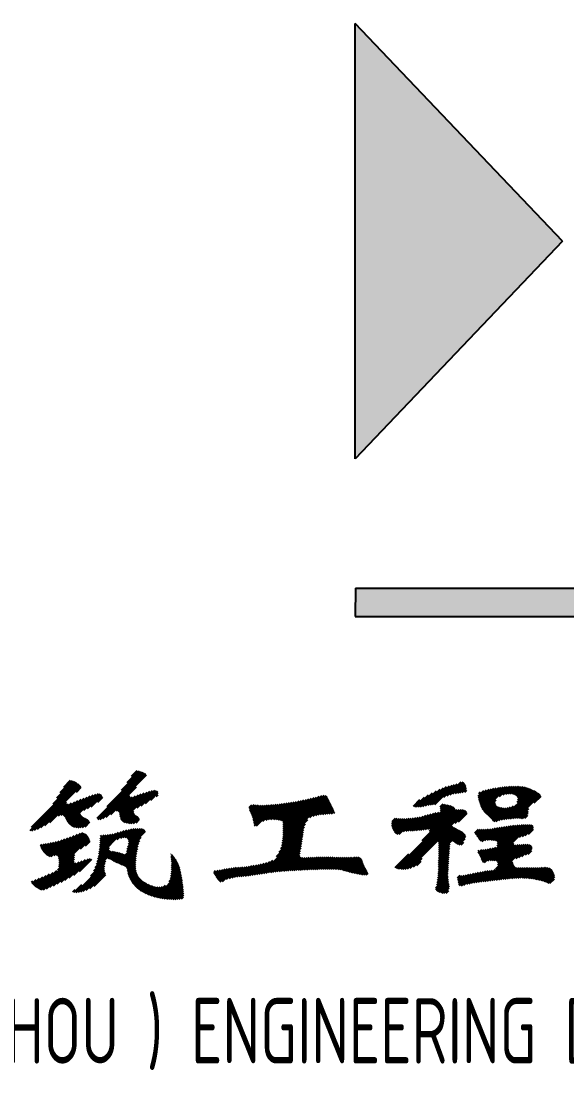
# Model space of a CAD drawing. Extents: x 627893 to 789462, y -407363 to 145317.
# Drawn here: x 736190 to 737440, y 50926 to 53346 of the extents above; entities that cross this region are included whole.
import ezdxf

# ---------------------------------------------------------------- set-up
doc = ezdxf.new("R2010")
doc.units = 0
doc.header["$LTSCALE"] = 100
doc.layers.add('图框', color=254, linetype='CONTINUOUS')
doc.styles.add('HZTXT', font='tssdeng.shx', dxfattribs={"width": 0.7, "bigfont": 'tssdchn.shx'})

msp = doc.modelspace()

# ---------------------------------------------------------------- hatches: boundary and pattern name
at = {"layer": '图框'}
h = msp.add_hatch(color=0, dxfattribs=at)
h.paths.add_polyline_path([(737650.8, 52049.1), (736955.6, 52049.1), (736955.3, 51984.1), (737650.5, 51984.1), (738130.5, 51984.1), (738130.5, 53346.2), (737650.5, 53346.2)])
h.paths.add_polyline_path([(737743, 52891.4), (737743, 52991.4), (737843, 52991.4), (737843, 52891.4)], flags=16)
h.paths.add_polyline_path([(737938.1, 52891.4), (737938.1, 52991.4), (738038.1, 52991.4), (738038.1, 52891.4)], flags=16)
h.paths.add_polyline_path([(737743, 53086.7), (737743, 53186.7), (737843, 53186.7), (737843, 53086.7)], flags=16)
h.paths.add_polyline_path([(737938.1, 53086.7), (737938.1, 53186.7), (738038.1, 53186.7), (738038.1, 53086.7)], flags=16)
h.paths.add_polyline_path([(737430.1, 52842.8), (736955.2, 53341.2), (736955.5, 52345)])

# ---------------------------------------------------------------- linework, layer by layer
at = {"layer": '图框', "color": 0}
for p, q in [((736955.5, 52345), (736955.2, 53341.2)), ((737430.1, 52842.8), (736955.2, 53341.2)), ((737430.1, 52842.8), (736955.5, 52345)), ((736955.6, 52049.1), (736955.3, 51984.1)), ((736955.6, 52049.1), (737650.8, 52049.1)), ((736955.3, 51984.1), (738130.5, 51984.1)), ((736955.3, 51984.1), (737650.5, 51984.1)), ((736955.3, 51984.1), (738130.5, 51984.1)), ((736955.3, 51984.1), (737650.5, 51984.1)), ((736364.7, 51522.4), (736470, 51627.7)), ((736366.8, 51520), (736473, 51626.2)), ((736371.2, 51519.9), (736475.7, 51624.5)), ((736377.4, 51521.6), (736477.7, 51621.9)), ((736387.2, 51549.3), (736466.8, 51629)), ((736419.8, 51586.5), (736463.5, 51630.2)), ((736433.2, 51604.3), (736460, 51631.2)), ((736442.8, 51618.5), (736456, 51631.7)), ((736211.2, 51494.6), (736319.6, 51603)), ((736214.3, 51502.2), (736316.8, 51604.7)), ((736215.1, 51494), (736322.3, 51601.2)), ((736220.7, 51495.2), (736324.7, 51599.2)), ((736227.6, 51497.5), (736326.8, 51596.7)), ((736263.3, 51555.7), (736313.9, 51606.2)), ((736272.1, 51569), (736310.8, 51607.7)), ((736279.9, 51581.3), (736307.6, 51608.9)), ((736287.8, 51593.7), (736303.6, 51609.4)), ((736384.8, 51524.6), (736454.6, 51594.3)), ((737122, 51552.3), (737164.6, 51594.9)), ((737127.4, 51553.2), (737171, 51596.8)), ((737132.4, 51553.7), (737176.9, 51598.2)), ((737137.5, 51554.3), (737182.7, 51599.5)), ((737158.3, 51570.6), (737188.8, 51601.2)), ((737166.1, 51573.9), (737197.9, 51605.7)), ((737172.9, 51576.3), (737202.4, 51605.7)), ((737179.1, 51578), (737205, 51603.9)), ((737184.8, 51579.2), (737207, 51601.4)), ((737190.1, 51580), (737208.5, 51598.4)), ((737195.1, 51580.5), (737209.6, 51595)), ((737245.5, 51545.6), (737294.3, 51594.4)), ((737247.1, 51542.7), (737299.3, 51594.9)), ((737248.9, 51540), (737304.3, 51595.4)), ((737285.4, 51572), (737309.2, 51595.8)), ((737293.9, 51576), (737313.9, 51596)), ((737299.9, 51577.6), (737318.5, 51596.1)), ((737305.1, 51578.2), (737323, 51596.1)), ((737309.7, 51578.3), (737327.4, 51596)), ((737313.9, 51578.1), (737331.6, 51595.8)), ((737317.8, 51577.5), (737335.7, 51595.4)), ((737321.1, 51576.3), (737339.7, 51594.9)), ((737323.9, 51574.6), (737343.5, 51594.2)), ((736292.3, 51521.8), (736341.6, 51571.1)), ((736293.8, 51518.8), (736348.5, 51573.5)), ((736295.4, 51516), (736355.2, 51575.7)), ((736297.2, 51513.3), (736361.6, 51577.7)), ((736299.2, 51510.8), (736367.4, 51579)), ((736316.7, 51582.2), (736327.9, 51593.4)), ((736334.2, 51541.3), (736371.5, 51578.5)), ((736341.9, 51544.5), (736374.1, 51576.7)), ((736350.6, 51548.7), (736376, 51574.1)), ((736365.9, 51559.5), (736377.4, 51571)), ((736395.5, 51530.7), (736438.9, 51574.2)), ((736408.3, 51539.1), (736440.9, 51571.6)), ((736412.2, 51538.5), (736445.4, 51571.7)), ((736414.6, 51536.4), (736452.2, 51574)), ((736415.9, 51533.2), (736458.9, 51576.2)), ((736416.5, 51529.3), (736465.5, 51578.3)), ((736417.2, 51525.5), (736472.1, 51580.4)), ((736418.2, 51522), (736478.5, 51582.3)), ((736419.5, 51518.8), (736484.8, 51584.1)), ((736421.5, 51516.3), (736490.8, 51585.6)), ((736455.7, 51546.1), (736496.3, 51586.6)), ((736464.9, 51550.8), (736500.5, 51586.3)), ((736475.3, 51556.6), (736503.1, 51584.4)), ((736487.2, 51564.1), (736504.4, 51581.3)), ((736499.8, 51572.2), (736504, 51576.3)), ((736788.2, 51465.5), (736892.8, 51570.1)), ((736789, 51470.7), (736891, 51572.8)), ((736789.6, 51475.8), (736888.6, 51574.8)), ((736790, 51480.7), (736884.4, 51575.1)), ((736790.3, 51485.5), (736879, 51574.2)), ((736790.5, 51490.2), (736873, 51572.7)), ((736790.6, 51494.7), (736866.9, 51571.1)), ((736790.6, 51499.3), (736860.9, 51569.6)), ((737091.6, 51548.8), (737113.8, 51571.1)), ((737095.6, 51548.3), (737123.4, 51576.1)), ((737100.1, 51548.4), (737132.5, 51580.8)), ((737105.1, 51548.9), (737141.5, 51585.2)), ((737110.4, 51549.7), (737149.8, 51589.1)), ((737116.2, 51551), (737157.5, 51592.3)), ((737200.2, 51581.1), (737210.4, 51591.3)), ((737206.1, 51582.5), (737210.6, 51587)), ((737237, 51573), (737250, 51586)), ((737237.4, 51568.9), (737256.1, 51587.6)), ((737238.2, 51565.2), (737261.9, 51588.9)), ((737238.7, 51579.1), (737242.2, 51582.7)), ((737239.2, 51561.7), (737267.5, 51590)), ((737240.3, 51558.3), (737273, 51591)), ((737241.5, 51555), (737278.4, 51592)), ((737242.7, 51551.7), (737283.8, 51592.9)), ((737244, 51548.6), (737289.1, 51593.7)), ((737290.4, 51518.7), (737360.3, 51588.5)), ((737295.8, 51519.5), (737363.4, 51587.1)), ((737300.9, 51520.2), (737366.4, 51585.6)), ((737306.1, 51520.9), (737369.3, 51584.1)), ((737311.2, 51521.5), (737372.2, 51582.5)), ((737316.2, 51522), (737375, 51580.8)), ((737321, 51522.3), (737377.6, 51578.9)), ((737325.7, 51522.5), (737379.8, 51576.6)), ((737326, 51572.2), (737347.2, 51593.4)), ((737326.2, 51559), (737357.2, 51589.9)), ((737327.3, 51569), (737350.7, 51592.4)), ((737327.5, 51564.7), (737354, 51591.2)), ((737365.4, 51557.7), (737381, 51573.3)), ((736235.5, 51501), (736294.5, 51559.9)), ((736244.6, 51505.6), (736294.9, 51555.9)), ((736256.1, 51512.5), (736298.9, 51555.3)), ((736275.8, 51527.8), (736305.6, 51557.6)), ((736282.2, 51529.7), (736312.9, 51560.4)), ((736286.2, 51529.2), (736320.2, 51563.2)), ((736289.1, 51527.6), (736327.4, 51565.9)), ((736290.9, 51524.9), (736334.5, 51568.5)), ((736712.8, 51547.2), (736718.8, 51553.2)), ((736713.1, 51543.1), (736723.9, 51553.8)), ((736714.2, 51539.6), (736728, 51553.5)), ((736715.5, 51536.4), (736732.1, 51553)), ((736717, 51533.4), (736736.4, 51552.8)), ((736718.4, 51530.3), (736740.8, 51552.8)), ((736719.6, 51527), (736745.3, 51552.7)), ((736720.6, 51523.6), (736749.9, 51552.8)), ((736721.5, 51520), (736754.5, 51553)), ((736722.2, 51516.2), (736759.3, 51553.2)), ((736722.9, 51512.4), (736764.1, 51553.6)), ((736723.6, 51508.6), (736768.9, 51554)), ((736725, 51505.5), (736773.9, 51554.4)), ((736729.2, 51505.2), (736778.9, 51555)), ((736744.1, 51515.6), (736784, 51555.5)), ((736751.3, 51518.3), (736789.1, 51556.2)), ((736757, 51519.5), (736794.3, 51556.9)), ((736762, 51520), (736799.5, 51557.6)), ((736766.5, 51520.1), (736804.8, 51558.4)), ((736770.7, 51519.8), (736810.2, 51559.3)), ((736774.8, 51519.4), (736815.6, 51560.2)), ((736778.8, 51518.9), (736821, 51561.1)), ((736782.7, 51518.3), (736826.6, 51562.2)), ((736786.4, 51517.5), (736832.1, 51563.3)), ((736789.4, 51516.1), (736837.8, 51564.4)), ((736790.4, 51512.5), (736843.5, 51565.6)), ((736790.5, 51508.2), (736849.2, 51566.9)), ((736790.6, 51503.8), (736855.1, 51568.2)), ((736851.4, 51524.1), (736894.3, 51567)), ((736858.9, 51527.1), (736895.6, 51563.9)), ((736865, 51528.8), (736897, 51560.7)), ((736870.7, 51530), (736898.4, 51557.7)), ((736876, 51530.8), (736899.9, 51554.7)), ((736881.1, 51531.4), (736901.4, 51551.7)), ((736886.1, 51531.9), (736902.9, 51548.8)), ((736890.9, 51532.3), (736904.5, 51545.8)), ((737088.6, 51550.3), (737103.5, 51565.2)), ((737108.8, 51471.8), (737183.1, 51546)), ((737110.8, 51496.2), (737168, 51553.3)), ((737116, 51496.9), (737171.5, 51552.4)), ((737121.3, 51497.7), (737175, 51551.4)), ((737125.3, 51492.8), (737181, 51548.4)), ((737125.9, 51497.8), (737178.2, 51550.1)), ((737149.8, 51548.7), (737156.6, 51555.4)), ((737150.3, 51544.7), (737160.6, 51554.9)), ((737150.4, 51540.3), (737164.3, 51554.2)), ((737250.9, 51537.5), (737278, 51564.6)), ((737253, 51535.1), (737276.4, 51558.5)), ((737255.2, 51532.8), (737277, 51554.6)), ((737257.5, 51530.7), (737278.8, 51551.9)), ((737259.9, 51528.6), (737281.3, 51549.9)), ((737262.3, 51526.4), (737284.4, 51548.6)), ((737264.6, 51524.2), (737287.8, 51547.5)), ((737266.7, 51521.9), (737291.6, 51546.8)), ((737268.8, 51519.5), (737295.8, 51546.5)), ((737270.6, 51516.8), (737300.4, 51546.6)), ((737273.5, 51515.2), (737305.4, 51547.1)), ((737278, 51515.2), (737311.1, 51548.3)), ((737284.5, 51517.3), (737317.9, 51550.6)), ((736301.4, 51508.4), (736326.3, 51533.4)), ((736303.8, 51506.4), (736327.7, 51530.3)), ((736306.4, 51504.5), (736329.9, 51528)), ((736309.4, 51503), (736332.4, 51526)), ((736312.7, 51501.8), (736335.3, 51524.4)), ((736316.4, 51501.1), (736338.3, 51522.9)), ((736320.6, 51500.8), (736341.3, 51521.5)), ((736424.2, 51514.5), (736448.4, 51538.8)), ((736427.3, 51513.1), (736449.1, 51535)), ((736430.7, 51512), (736450.7, 51532)), ((736434.3, 51511.1), (736453, 51529.8)), ((736438.1, 51510.5), (736455.7, 51528)), ((736442.3, 51510.2), (736458.3, 51526.2)), ((736447.3, 51510.7), (736460.4, 51523.8)), ((736895.8, 51532.6), (736906, 51542.8)), ((736900.6, 51532.9), (736907.3, 51539.7)), ((736906.2, 51534.1), (736908.4, 51536.2)), ((737039.5, 51510.2), (737051.7, 51522.4)), ((737039.5, 51505.8), (737055.8, 51522)), ((737040, 51515.2), (737047.6, 51522.8)), ((737040.1, 51501.9), (737060.1, 51521.8)), ((737041.2, 51498.4), (737064.6, 51521.8)), ((737042.6, 51495.4), (737069.2, 51521.9)), ((737044.3, 51492.6), (737073.9, 51522.2)), ((737046.3, 51490.1), (737078.8, 51522.5)), ((737048.6, 51487.8), (737083.7, 51523)), ((737049.5, 51407.9), (737184.8, 51543.3)), ((737051.3, 51486.1), (737088.7, 51523.5)), ((737053, 51407), (737188.6, 51542.6)), ((737055.7, 51486), (737093.9, 51524.2)), ((737056.9, 51406.4), (737193.3, 51542.8)), ((737061, 51406), (737197.7, 51542.7)), ((737065.3, 51405.8), (737201.9, 51542.4)), ((737066.2, 51492), (737099.2, 51525)), ((737069.9, 51405.9), (737205.6, 51541.6)), ((737071.8, 51493.1), (737104.8, 51526.1)), ((737075.1, 51406.6), (737208.8, 51540.3)), ((737076.8, 51493.6), (737110.6, 51527.5)), ((737081.5, 51493.8), (737117.1, 51529.4)), ((737086.2, 51494), (737123.4, 51531.3)), ((737090.9, 51494.2), (737129.4, 51532.8)), ((737095.7, 51494.6), (737135.3, 51534.1)), ((737100.7, 51495), (737140.9, 51535.3)), ((737105.7, 51495.6), (737146.8, 51536.7)), ((737184.1, 51511.2), (737211.2, 51538.2)), ((737191.6, 51514.2), (737211.9, 51534.4)), ((737330, 51522.3), (737352.6, 51544.9)), ((737334.2, 51522), (737351, 51538.8)), ((737338.5, 51521.8), (737350.9, 51534.3)), ((737343.7, 51522.5), (737350.6, 51529.4)), ((737350.9, 51534.3), (737351.1, 51534.4)), ((737351, 51538.8), (737351.1, 51538.9)), ((736325.3, 51501), (736344.1, 51519.7)), ((736330.5, 51501.7), (736346.3, 51517.5)), ((736336.6, 51503.2), (736347.8, 51514.4)), ((736418.2, 51477.1), (736438.2, 51497.1)), ((736424, 51478.4), (736443.7, 51498.1)), ((736428.6, 51478.6), (736448.8, 51498.8)), ((736432.3, 51477.7), (736453.7, 51499.2)), ((736434.8, 51475.7), (736458.4, 51499.3)), ((736435.8, 51463.3), (736470.4, 51497.9)), ((736436.2, 51472.7), (736462.7, 51499.2)), ((736436.6, 51468.6), (736466.8, 51498.8)), ((736453.4, 51512.3), (736461.6, 51520.5)), ((736781.4, 51445.2), (736838.9, 51502.7)), ((736785.2, 51453.5), (736841.1, 51509.4)), ((736787, 51459.8), (736846.7, 51519.4)), ((737081.3, 51408.4), (737178.3, 51505.4)), ((737145.7, 51468.3), (737180.3, 51502.8)), ((737146.7, 51460.3), (737186.1, 51499.7)), ((737146.7, 51455.7), (737189.1, 51498.1)), ((737146.8, 51464.8), (737183.1, 51501.2)), ((737229.4, 51489.1), (737237.8, 51497.5)), ((737230.8, 51486), (737242.2, 51497.4)), ((737232.8, 51483.5), (737246.5, 51497.2)), ((737234.7, 51480.9), (737251, 51497.2)), ((737236.6, 51478.4), (737255.8, 51497.5)), ((737238.5, 51475.7), (737260.7, 51497.9)), ((737240.1, 51472.8), (737265.8, 51498.6)), ((737242.3, 51470.5), (737271.1, 51499.3)), ((737245.9, 51469.6), (737276.5, 51500.2)), ((737247.8, 51422.1), (737333.2, 51507.6)), ((737251.5, 51421.4), (737338, 51507.9)), ((737252.1, 51471.4), (737281.9, 51501.2)), ((737257.9, 51472.7), (737287.3, 51502)), ((737259.3, 51424.7), (737342.8, 51508.1)), ((737262.6, 51472.9), (737292.6, 51502.9)), ((737264.7, 51425.6), (737347.4, 51508.3)), ((737267, 51472.7), (737297.9, 51503.7)), ((737269.3, 51425.7), (737352, 51508.4)), ((737271.2, 51472.5), (737303.1, 51504.4)), ((737273.7, 51425.6), (737356.3, 51508.2)), ((737275.1, 51471.9), (737308.3, 51505.1)), ((737278.6, 51470.9), (737313.4, 51505.7)), ((737280.7, 51459.5), (737328.4, 51507.2)), ((737281.1, 51464.5), (737323.4, 51506.8)), ((737281.1, 51468.9), (737318.5, 51506.3)), ((737331.6, 51479), (737360.1, 51507.5)), ((737338, 51481), (737362.7, 51505.6)), ((737344.7, 51483.1), (737363.8, 51502.2)), ((737351.7, 51485.7), (737363.3, 51497.2)), ((736249.2, 51438.3), (736283.9, 51473)), ((736251.9, 51436.6), (736290.5, 51475.1)), ((736255.2, 51435.3), (736297.3, 51477.4)), ((736259.1, 51434.8), (736304.3, 51479.9)), ((736265.9, 51437.1), (736311.5, 51482.7)), ((736271.6, 51438.2), (736319, 51485.7)), ((736274, 51404.8), (736346.3, 51477)), ((736274.2, 51436.4), (736326.4, 51488.6)), ((736275.8, 51433.4), (736331.8, 51489.5)), ((736276.6, 51429.8), (736335.5, 51488.7)), ((736276.7, 51411.9), (736344.6, 51479.9)), ((736277.1, 51425.8), (736338.4, 51487.1)), ((736277.1, 51416.8), (736342.9, 51482.6)), ((736277.2, 51421.4), (736340.8, 51485)), ((736326.5, 51452.7), (736347.5, 51473.8)), ((736367.3, 51435.2), (736426.3, 51494.2)), ((736368.3, 51440.7), (736419.8, 51492.2)), ((736369.1, 51446), (736413.4, 51490.3)), ((736369.8, 51451.2), (736407.2, 51488.6)), ((736370.4, 51456.3), (736401.2, 51487.1)), ((736370.8, 51461.2), (736395.6, 51485.9)), ((736371.2, 51466), (736390.2, 51485)), ((736371.3, 51470.7), (736385.2, 51484.5)), ((736371.4, 51475.2), (736380.5, 51484.3)), ((736372.2, 51480.5), (736375, 51483.3)), ((736410.1, 51473.5), (736432.5, 51495.9)), ((736432.6, 51446.6), (736465.1, 51479.1)), ((736433.2, 51451.7), (736474.7, 51493.2)), ((736434.3, 51457.3), (736473.3, 51496.3)), ((736740.7, 51395.5), (736836.8, 51491.6)), ((736746.1, 51396.4), (736836.1, 51486.4)), ((736751.4, 51397.2), (736835.4, 51481.2)), ((736756.6, 51398), (736834.7, 51476)), ((736775.3, 51434.6), (736837.6, 51496.9)), ((737146.6, 51451.2), (737192, 51496.6)), ((737146.6, 51446.7), (737195, 51495)), ((737174, 51469.6), (737197.8, 51493.4)), ((737178.8, 51469.9), (737200.7, 51491.8)), ((737181.7, 51468.3), (737203.3, 51490)), ((737184.5, 51466.6), (737205.7, 51487.8)), ((737187.2, 51464.8), (737207.5, 51485.2)), ((737189.8, 51462.9), (737208.4, 51481.5)), ((737193.2, 51461.9), (737207.2, 51475.8)), ((736234.6, 51459.7), (736238, 51463.1)), ((736235.4, 51456), (736243.5, 51464)), ((736236.9, 51452.9), (736248.6, 51464.7)), ((736238.6, 51450.1), (736254, 51465.6)), ((736240.4, 51447.5), (736259.6, 51466.7)), ((736242.4, 51445), (736265.4, 51468)), ((736244.5, 51442.6), (736271.3, 51469.4)), ((736246.8, 51440.4), (736277.5, 51471.1)), ((736337.7, 51459.4), (736348.3, 51470.1)), ((736362.6, 51417.1), (736394.1, 51448.5)), ((736364.6, 51423.5), (736392.1, 51451)), ((736366.1, 51429.5), (736392.4, 51455.8)), ((736410.6, 51420.2), (736462, 51471.5)), ((736413.7, 51418.7), (736460.1, 51465.1)), ((736416.9, 51417.4), (736458.5, 51459.1)), ((736420.1, 51416.1), (736457.3, 51453.3)), ((736761.8, 51398.6), (736833.9, 51470.8)), ((736766.9, 51399.2), (736833.1, 51465.5)), ((736771.9, 51399.8), (736832.2, 51460.1)), ((736776.9, 51400.3), (736831.2, 51454.6)), ((736781.8, 51400.7), (736830.1, 51449)), ((737146.3, 51424), (737171.3, 51449)), ((737146.4, 51433), (737172.2, 51458.8)), ((737146.4, 51428.5), (737171.7, 51453.9)), ((737146.5, 51442.1), (737174, 51469.6)), ((737146.5, 51437.6), (737172.8, 51463.9)), ((737197.7, 51461.9), (737203.9, 51468.1)), ((737236.9, 51447.2), (737239.1, 51449.3)), ((737237.2, 51443), (737244.9, 51450.7)), ((737238.9, 51440.2), (737249.8, 51451.1)), ((737240.7, 51437.5), (737254.9, 51451.7)), ((737242.2, 51434.5), (737260.3, 51452.6)), ((737243.6, 51431.4), (737265.9, 51453.7)), ((737244.8, 51428.1), (737271.7, 51455)), ((737246, 51424.8), (737277.6, 51456.5)), ((737253.1, 51378.1), (737337.8, 51462.8)), ((737258.3, 51378.7), (737342.5, 51463)), ((737263.4, 51379.4), (737347.1, 51463)), ((737268.5, 51380), (737351.4, 51462.9)), ((737277.6, 51407), (737333, 51462.5)), ((737277.8, 51425.2), (737318.2, 51465.6)), ((737280.9, 51423.9), (737319.1, 51462.1)), ((737281.9, 51415.8), (737328.1, 51462.1)), ((737282.1, 51420.5), (737323.1, 51461.6)), ((737323.7, 51430.7), (737355.3, 51462.3)), ((737329.9, 51432.4), (737358.2, 51460.7)), ((737336.9, 51434.9), (737360.1, 51458.2)), ((737345.3, 51438.9), (737360.6, 51454.1)), ((737351.2, 51440.2), (737360, 51449)), ((736233.5, 51359.7), (736313.6, 51439.9)), ((736236.8, 51358.6), (736312.6, 51434.4)), ((736241.4, 51358.7), (736312.2, 51429.5)), ((736248.4, 51361.2), (736311.7, 51424.5)), ((736281.6, 51376.4), (736330.4, 51425.3)), ((736290.5, 51380.9), (736337.6, 51427.9)), ((736300.1, 51386), (736344.2, 51430)), ((736310.7, 51392.1), (736349.2, 51430.6)), ((736323.8, 51400.6), (736351.9, 51428.8)), ((736349.5, 51390.5), (736384.5, 51425.4)), ((736356.5, 51401.9), (736401.4, 51446.8)), ((736360.1, 51410), (736397.5, 51447.4)), ((736389.7, 51430.6), (736405.2, 51446.2)), ((736392.9, 51429.4), (736409, 51445.5)), ((736395.8, 51427.8), (736412.7, 51444.7)), ((736398.7, 51426.2), (736416.3, 51443.8)), ((736401.6, 51424.6), (736419.8, 51442.8)), ((736404.6, 51423.1), (736423.3, 51441.8)), ((736407.6, 51421.6), (736426.6, 51440.6)), ((736423.3, 51414.9), (736456.2, 51447.7)), ((736426.5, 51413.6), (736455.3, 51442.3)), ((736429.4, 51411.9), (736454.6, 51437.1)), ((736431.6, 51409.7), (736454, 51432.1)), ((736432.9, 51406.5), (736453.5, 51427.1)), ((736533.5, 51435.3), (736537.4, 51439.1)), ((736533.6, 51439.9), (736534.7, 51440.9)), ((736534.2, 51431.5), (736539.5, 51436.7)), ((736534.7, 51427.4), (736541.4, 51434.1)), ((736534.9, 51423.2), (736543.2, 51431.5)), ((736534.9, 51414.3), (736546.6, 51425.9)), ((736535, 51418.8), (736544.9, 51428.7)), ((736735.3, 51394.6), (736766.9, 51426.2)), ((736786.8, 51401.2), (736829.1, 51443.5)), ((736791.6, 51401.5), (736828.3, 51438.2)), ((736796.5, 51401.9), (736829.3, 51434.8)), ((736801.3, 51402.2), (736832.3, 51433.2)), ((736806.1, 51402.6), (736836.3, 51432.7)), ((736810.9, 51402.9), (736840.9, 51432.9)), ((736815.7, 51403.1), (736845.6, 51433)), ((736820.4, 51403.4), (736850.2, 51433.2)), ((736825.2, 51403.7), (736854.9, 51433.3)), ((736830, 51403.9), (736859.6, 51433.5)), ((736834.7, 51404.2), (736864.3, 51433.8)), ((736839.5, 51404.5), (736868.9, 51433.9)), ((736844.2, 51404.7), (736873.5, 51434)), ((736848.9, 51404.9), (736878.1, 51434.1)), ((736853.6, 51405.1), (736882.6, 51434.2)), ((736858.3, 51405.3), (736887.1, 51434.2)), ((736862.9, 51405.5), (736891.5, 51434.1)), ((736867.6, 51405.6), (736896, 51434)), ((736872.2, 51405.8), (736900.4, 51433.9)), ((736876.9, 51405.9), (736904.8, 51433.9)), ((736881.4, 51406), (736909.2, 51433.8)), ((736886, 51406.1), (736913.6, 51433.7)), ((736890.6, 51406.2), (736918, 51433.6)), ((736895.1, 51406.2), (736922.5, 51433.6)), ((736899.6, 51406.3), (736926.9, 51433.5)), ((736904.1, 51406.2), (736931.3, 51433.4)), ((736908.5, 51406.1), (736935.8, 51433.5)), ((736912.7, 51405.9), (736940.3, 51433.5)), ((736916.9, 51405.5), (736944.9, 51433.5)), ((736920.8, 51404.9), (736949.4, 51433.6)), ((736924.5, 51404.2), (736954.2, 51433.9)), ((736928.1, 51403.3), (736959.2, 51434.4)), ((736931.7, 51402.4), (736963.6, 51434.3)), ((736935.2, 51401.4), (736966.8, 51433)), ((736938.7, 51400.4), (736969.1, 51430.9)), ((736942.2, 51399.5), (736970.9, 51428.1)), ((736945.8, 51398.5), (736972.1, 51424.8)), ((737047, 51410), (737077.7, 51440.7)), ((737088.6, 51411.2), (737108.4, 51430.9)), ((737145.8, 51400.9), (737169.7, 51424.9)), ((737146, 51405.6), (737170, 51429.7)), ((737146.1, 51410.3), (737170.4, 51434.5)), ((737146.2, 51414.9), (737170.7, 51439.3)), ((737146.3, 51419.4), (737171, 51444.1)), ((736230.5, 51361.2), (736272, 51402.7)), ((736256.2, 51364.5), (736312.6, 51420.9)), ((736264.4, 51368.2), (736316.3, 51420.1)), ((736272.9, 51372.2), (736323.2, 51422.5)), ((736316.5, 51352.9), (736383, 51419.4)), ((736321.4, 51353.3), (736381.9, 51413.8)), ((736326.7, 51354.2), (736381.1, 51408.6)), ((736332.6, 51355.6), (736381.1, 51404.1)), ((736339.4, 51357.9), (736382, 51400.5)), ((736433.6, 51402.7), (736453.2, 51422.3)), ((736434.4, 51399), (736453.1, 51417.7)), ((736435.3, 51395.5), (736453, 51413.1)), ((736436.4, 51392), (736453.1, 51408.7)), ((736437.6, 51388.8), (736453.5, 51404.7)), ((736439, 51385.6), (736454.3, 51400.9)), ((736529.6, 51377.5), (736555.4, 51403.3)), ((736532, 51384.4), (736554.4, 51406.8)), ((736533.2, 51390), (736553.4, 51410.2)), ((736533.9, 51395.3), (736552.2, 51413.6)), ((736534.4, 51400.2), (736551, 51416.8)), ((736534.7, 51405), (736549.6, 51420)), ((736534.9, 51409.7), (736548.2, 51423)), ((736631.3, 51398.3), (736635.5, 51402.6)), ((736632.6, 51395.2), (736641.1, 51403.7)), ((736634.3, 51392.4), (736646.6, 51404.7)), ((736636, 51389.6), (736652, 51405.6)), ((736637.8, 51386.9), (736657.5, 51406.6)), ((736639.6, 51384.2), (736662.9, 51407.5)), ((736641.5, 51381.6), (736668.2, 51408.3)), ((736643.6, 51379.2), (736673.4, 51409.1)), ((736646.1, 51377.2), (736678.6, 51409.7)), ((736651.1, 51377.8), (736683.6, 51410.2)), ((736660.8, 51383), (736688.4, 51410.6)), ((736667.3, 51385), (736693.2, 51410.8)), ((736673.3, 51386.5), (736697.9, 51411.1)), ((736678.9, 51387.6), (736702.9, 51411.6)), ((736684.2, 51388.4), (736708.1, 51412.3)), ((736689.2, 51388.9), (736713.4, 51413.1)), ((736694.2, 51389.4), (736718.8, 51414)), ((736699, 51389.7), (736724.2, 51415)), ((736703.9, 51390.2), (736729.7, 51416)), ((736709, 51390.7), (736735.3, 51417)), ((736714.1, 51391.4), (736741, 51418.3)), ((736719.3, 51392.1), (736746.9, 51419.6)), ((736724.6, 51392.8), (736753, 51421.2)), ((736729.9, 51393.7), (736759.4, 51423.2)), ((736949.4, 51397.7), (736973.2, 51421.5)), ((736953, 51396.8), (736974.5, 51418.2)), ((736956.7, 51396), (736975.8, 51415.1)), ((736960.4, 51395.2), (736977.3, 51412.1)), ((736964.2, 51394.5), (736978.9, 51409.2)), ((736968.1, 51393.9), (736980.6, 51406.4)), ((736972.1, 51393.4), (736982.2, 51403.5)), ((736976.2, 51393), (736983.7, 51400.5)), ((737096.7, 51414.7), (737106.3, 51424.3)), ((737143.1, 51375.8), (737168.4, 51401.1)), ((737143.9, 51381.1), (737168.6, 51405.9)), ((737144.5, 51386.3), (737168.9, 51410.6)), ((737145.1, 51391.3), (737169.2, 51415.4)), ((737145.5, 51396.2), (737169.5, 51420.1)), ((737221.7, 51373.6), (737249, 51400.9)), ((737227.1, 51374.5), (737254.4, 51401.8)), ((737232.3, 51375.2), (737259.6, 51402.6)), ((737237.6, 51376), (737264.7, 51403.1)), ((737242.8, 51376.7), (737269.9, 51403.9)), ((737247.9, 51377.4), (737276.6, 51406.1)), ((737273.6, 51380.6), (737316.1, 51423.1)), ((737278.7, 51381.2), (737317.2, 51419.7)), ((737283.8, 51381.8), (737318.5, 51416.5)), ((737288.9, 51382.4), (737320, 51413.6)), ((737293.9, 51382.9), (737322, 51411)), ((737298.9, 51383.4), (737325.4, 51410)), ((737303.9, 51383.9), (737329.7, 51409.8)), ((737308.8, 51384.4), (737334.3, 51409.9)), ((737313.7, 51384.8), (737338.9, 51410)), ((737318.6, 51385.1), (737343.5, 51410.1)), ((737323.4, 51385.5), (737348, 51410.1)), ((737328.1, 51385.7), (737352.4, 51410)), ((737332.7, 51385.8), (737356.9, 51410)), ((737337.2, 51385.8), (737361.3, 51409.9)), ((737341.6, 51385.7), (737365.7, 51409.9)), ((737345.9, 51385.6), (737370.1, 51409.8)), ((737350.2, 51385.3), (737374.7, 51409.8)), ((737354.3, 51385), (737379.4, 51410)), ((737358.3, 51384.5), (737384.4, 51410.5)), ((737362.3, 51384), (737389.2, 51410.8)), ((737366.2, 51383.4), (737393.5, 51410.7)), ((737370, 51382.7), (737397.3, 51410)), ((737373.7, 51381.9), (737400.6, 51408.9)), ((737377.4, 51381.1), (737403.5, 51407.3)), ((737381, 51380.3), (737405.9, 51405.1)), ((737384.5, 51379.3), (737407.7, 51402.5)), ((736213.9, 51376.1), (736217.3, 51379.5)), ((736215.3, 51373), (736224.8, 51382.5)), ((736217.5, 51370.7), (736232.2, 51385.4)), ((736219.9, 51368.6), (736239.8, 51388.5)), ((736222.4, 51366.6), (736247.4, 51391.7)), ((736225, 51364.7), (736255.3, 51395)), ((736227.6, 51362.9), (736263.3, 51398.6)), ((736347.4, 51361.5), (736383.4, 51397.4)), ((736357.8, 51367.3), (736384.1, 51393.6)), ((736440.4, 51382.6), (736455.3, 51397.5)), ((736442, 51379.7), (736456.6, 51394.3)), ((736443.7, 51376.9), (736458.2, 51391.4)), ((736445.5, 51374.2), (736459.9, 51388.6)), ((736447.5, 51371.7), (736461.9, 51386.1)), ((736449.5, 51369.2), (736464.1, 51383.8)), ((736451.7, 51366.9), (736466.4, 51381.6)), ((736453.9, 51364.7), (736468.9, 51379.6)), ((736456.3, 51362.5), (736471.5, 51377.8)), ((736458.7, 51360.5), (736474.3, 51376.1)), ((736498.5, 51341.9), (736556.3, 51399.7)), ((736502.2, 51341.1), (736557.1, 51396)), ((736505.9, 51340.3), (736557.8, 51392.2)), ((736509.7, 51339.6), (736558.5, 51388.4)), ((736513.5, 51338.9), (736559.1, 51384.5)), ((736517.5, 51338.4), (736559.6, 51380.5)), ((736521.5, 51337.9), (736560.1, 51376.6)), ((736980.6, 51392.9), (736984.8, 51397.2)), ((737139.8, 51363.5), (737168.1, 51391.8)), ((737140, 51359.3), (737168.2, 51387.5)), ((737141.9, 51356.7), (737168.6, 51383.3)), ((737142, 51370.2), (737168.2, 51396.5)), ((737144.7, 51355), (737169.2, 51379.5)), ((737189.3, 51386.1), (737195.3, 51392.1)), ((737190.1, 51382.5), (737199.3, 51391.6)), ((737190.9, 51378.7), (737204.5, 51392.3)), ((737191.6, 51374.9), (737209.9, 51393.3)), ((737192.4, 51371.2), (737215.5, 51394.3)), ((737194.4, 51368.8), (737221, 51395.4)), ((737198.3, 51368.1), (737226.6, 51396.5)), ((737204, 51369.4), (737232.3, 51397.6)), ((737210.7, 51371.6), (737237.9, 51398.8)), ((737216.3, 51372.7), (737243.5, 51399.9)), ((737387.8, 51378.1), (737409.3, 51399.5)), ((737390.9, 51376.7), (737410.6, 51396.4)), ((737394, 51375.2), (737411.7, 51393)), ((737397.3, 51374.1), (737412.2, 51389)), ((737401.3, 51373.6), (737411.5, 51383.8)), ((736308.6, 51354.1), (736313.8, 51359.2)), ((736312, 51353), (736329.6, 51370.6)), ((736461.3, 51358.5), (736477.1, 51374.4)), ((736463.9, 51356.7), (736480, 51372.8)), ((736466.7, 51354.9), (736483, 51371.3)), ((736469.5, 51353.3), (736486.1, 51369.9)), ((736472.4, 51351.7), (736489.3, 51368.6)), ((736475.4, 51350.2), (736492.7, 51367.5)), ((736478.5, 51348.8), (736496.2, 51366.6)), ((736481.6, 51347.5), (736500, 51365.9)), ((736484.8, 51346.2), (736504.2, 51365.5)), ((736488.1, 51345), (736508.8, 51365.7)), ((736491.5, 51343.9), (736514.1, 51366.5)), ((736495, 51342.9), (736521.2, 51369.1)), ((736525.6, 51337.6), (736560.6, 51372.6)), ((736529.8, 51337.3), (736561.1, 51368.6)), ((736534.1, 51337.1), (736561.5, 51364.5)), ((736538.5, 51336.9), (736561.9, 51360.4)), ((736542.9, 51336.9), (736562.3, 51356.2)), ((736547.5, 51337), (736562.5, 51352)), ((737147.8, 51353.5), (737170, 51375.7)), ((737151.1, 51352.4), (737170.5, 51371.8)), ((737154.6, 51351.4), (737170.8, 51367.6)), ((737158.5, 51350.8), (737170.7, 51363)), ((737163.3, 51351.2), (737169.6, 51357.4)), ((736552.2, 51337.2), (736562.6, 51347.6)), ((736557.3, 51337.9), (736562.1, 51342.6))]:
    msp.add_line(p, q, dxfattribs=at)

# ---------------------------------------------------------------- texts
at = {"layer": '图框', "color": 0, "style": 'HZTXT', "width": 0.7}
msp.add_text('KING YEA  (CHINA FUZHOU ) ENGINEERING DESIGN CONSULTANTS ,LTD', height=150, dxfattribs=at).set_placement((734720.1, 50961.2))

doc.saveas('drawing.dxf')
